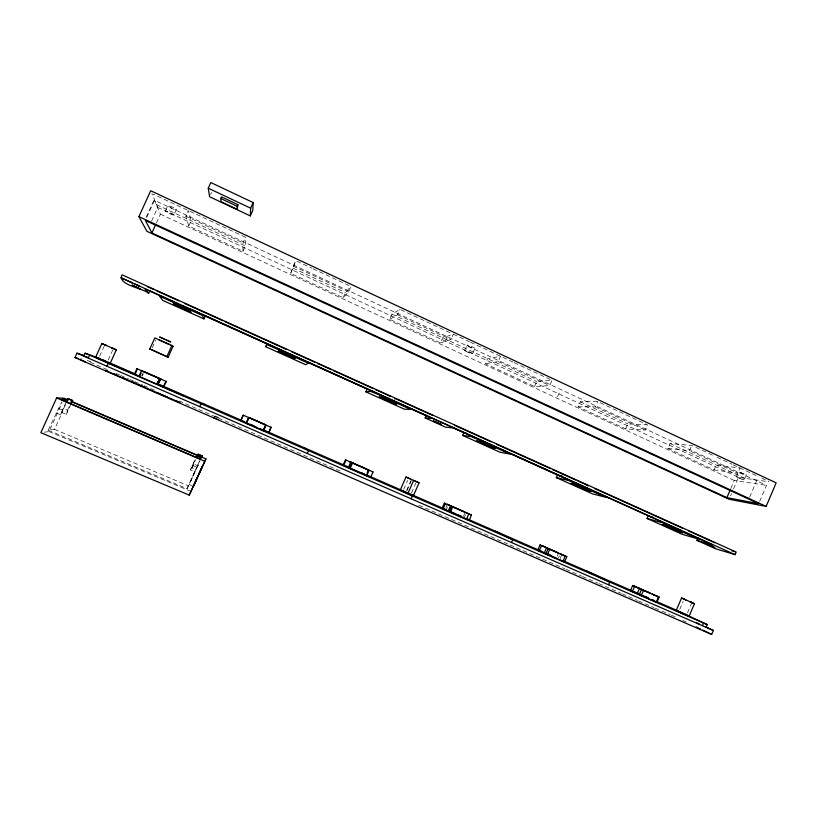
<?xml version="1.0" encoding="UTF-8"?>
<svg xmlns="http://www.w3.org/2000/svg" width="817" height="817" viewBox="0 0 817 817"><rect width="100%" height="100%" fill="white"/><g stroke="black" fill="none" stroke-linecap="round" stroke-linejoin="round"><path stroke-width="0.61" stroke-dasharray="4.08 3.06" d="M188.747 226.054L191.137 220.753L188.349 210.582L185.827 216.168L188.747 226.054L242.955 251.217L243.027 242.802L245.519 237.257L153.024 194.089M242.955 251.217L245.325 245.958L245.519 237.257M192.352 485.89L189.176 484.41L197.857 465.108L199.981 466.007M197.857 465.108L189.156 484.542M62.123 412.616L63.307 408.449L67.545 410.257L66.34 414.413L62.123 412.616L54.535 429.344L48.203 430.15L61.673 402.087M313.034 268.762L350.983 286.471L348.563 291.935L343.12 297.705L290.668 273.358L295.785 260.715L311.88 268.221M290.668 273.358L295.785 260.715M197.775 465.741L196.111 469.612L192.066 467.886L193.711 464.015L197.775 465.741L200.073 460.604M687.505 612.832L691.887 602.558M712.434 455.14L691.744 445.49L670.042 443.549L667.928 448.482L714.099 469.918L716.192 465.016L740.018 468.018L736.331 476.75L742.377 479.548L744.216 479.824L746.35 474.82L738.466 471.746L746.35 474.82M749.669 497.083L756.92 480.049M759.677 501.403L766.499 485.369L154.505 200.328L146.406 218.19M730.827 488.474L734.248 480.457L766.499 485.369M679.734 609.39L683.135 601.424M730.602 495.817L731.593 493.509M733.554 488.903L738.476 477.373L768.623 481.744M667.928 448.482L689.517 450.667L691.744 445.49M557.276 556.111L558.164 554.069M558.491 557.94L559.379 555.877M560.084 558.705L561.871 554.569M625.72 428.894L627.864 423.931L647.575 424.881L645.328 430.099L625.72 428.894L578.089 406.784L580.264 401.78L597.697 401.607L646.441 424.35M578.089 406.784L595.419 406.856L597.697 401.607M534.543 386.564L536.738 381.539L552.047 380.303L549.749 385.593L534.543 386.564L485.39 363.749L487.606 358.683L500.484 356.243L498.145 361.574L485.39 363.749M557.562 396.684L559.757 391.649M445.949 507.418L447.308 504.314M446.531 508.971L447.44 506.897M463.433 516.426L464.802 513.301M464.567 516.998L465.476 514.904M449.881 332.621L399.942 309.316L391.946 314.177L389.668 319.314L440.424 342.885L442.681 337.778L453.282 334.214L469.397 341.731M445.541 341.271L447.839 336.042M440.424 342.885L450.923 339.586L453.282 334.214M403.639 489.454L407.601 480.437M464.73 350.37L467.028 345.152M406.672 490.261L410.951 480.508M406.927 490.864L411.37 480.743M411.502 492.917L415.955 482.765M472.594 353.679L474.881 348.461M389.668 319.314L397.552 314.739L399.942 309.316M343.12 297.705L345.417 292.527L350.983 286.471M199.511 460.931L194.609 471.736L190.422 469.959L195.069 459.562M190.422 469.959L194.957 460.022M192.066 467.886L195.62 459.746M48.203 430.15L187.022 488.689L194.609 471.736M187.022 488.689L196.111 469.612M210.561 194.558L211.542 192.383M152.299 347.674L155.73 340.076M141.729 375.881L143.2 372.623M142.26 376.034L143.241 373.88M146.1 217.373L154.311 199.277M44.363 432.203L49.051 431.57L62.072 402.852M56.046 412.871L60.407 414.719L65.789 402.852M60.407 414.719L66.126 403.7M151.564 221.08L157.763 207.416L151.88 193.558M67.545 410.257L69.516 405.916M66.34 414.413L70.466 405.303M156.415 223.021L160.408 214.197L154.505 200.328M99.623 356.212L104.79 344.805M165.402 210.939L167.873 205.475M108.232 359.98L112.879 349.717M173.847 215.085A4.708 0.572 25.8 0 0 167.924 211.613A4.708 0.572 25.8 0 0 167.107 212.328A4.708 0.572 25.8 0 0 173.847 215.085L176.309 209.642A4.708 0.603 25.9 0 0 170.396 206.139A4.708 0.603 25.9 0 0 169.568 206.895A4.708 0.603 25.9 0 0 176.309 209.642M736.331 476.75L744.216 479.824M215.126 415.986L219.293 417.793M714.099 469.918L737.822 473.155L689.517 450.667M89.799 361.512L90.411 361.686L85.438 359.613M80.812 358.265L81.496 358.459M49.051 431.57L191.331 491.538M54.535 429.344L188.778 486.013M58.753 408.531L63.093 410.389M192.516 465.486L196.683 467.253M90.34 362.288L110.213 370.938M116.065 373.481L119.568 375.013M120.742 375.514L128.923 379.078M130.087 379.588L133.6 381.11M134.764 381.621L142.944 385.185M144.119 385.695L156.976 391.292M179.189 400.963L341.68 471.685M418.835 505.263L508.848 544.439M510.022 544.949L564.966 568.867M566.13 569.378L581.336 575.985M582.501 576.496L597.697 583.113M598.871 583.624L621.083 593.285M622.248 593.796L637.444 600.413M638.618 600.924L653.814 607.531M654.979 608.042L660.83 610.585M661.995 611.096L670.175 614.66M671.349 615.17L677.191 617.713M214.248 416.333L217.475 417.742M156.609 204.689L245.325 245.958M292.997 268.139L345.417 292.527M391.946 314.177L536.738 381.539M580.264 401.78L627.864 423.931M670.042 443.549L744.665 478.272M157.763 207.416L738.476 477.373M160.408 214.197L734.248 480.457M470.551 342.272L513.086 362.125M514.23 362.656L552.047 380.303M717.03 457.295L731.971 464.26M733.125 464.802L756.052 475.504M761.771 478.17L768.644 481.376M185.827 216.168L243.027 242.802M293.323 266.209L348.563 291.935M397.552 314.739L450.923 339.586M498.145 361.574L549.749 385.593M595.419 406.856L645.328 430.099M682.798 620.389L686.137 622.013M466.027 351.33A4.289 0.541 23.7 0 0 472.512 353.802A4.289 0.541 23.7 0 0 467.447 350.932A4.289 0.541 23.7 0 0 466.027 351.33M468.315 346.132A4.289 0.572 23.7 0 0 474.8 348.593A4.289 0.572 23.7 0 0 469.744 345.693A4.289 0.572 23.7 0 0 468.315 346.132"/><path stroke-width="1.23" d="M250.308 215.902L250.656 208.202L253.188 202.575L210.817 182.538L208.264 188.196L209.581 196.734L250.308 215.902L252.739 210.49L253.188 202.575M240.831 420.52L243.241 415.189L265.331 424.697L248.634 417.395L265.974 425.228L263.544 430.692L240.831 420.52L243.241 415.189M367.037 389.29L365.904 391.833L370.816 391.353L389.433 399.105L290.76 354.619L290.362 355.027L308.234 363.146L305.681 364.719L265.831 346.765L266.781 344.457L284.827 352.566L285.174 352.137L183.447 306.232L183.927 307.049L202.422 315.454L203.984 318.916L205.159 316.312M681.541 598.013L676.2 610.544L689.099 616.253L694.46 603.692L681.562 598.024L683.982 599.086M702.477 625.638L703.59 623.034M698.014 537.872L696.952 540.364L715.549 548.738L735.086 554.651L736.188 552.067L122.131 274.859C116.269 284.878 145.467 288.871 148.643 293.415L149.868 290.709M706.123 627.231L707.236 624.627L680.786 612.168M83.977 355.385L76.951 353.158L74.96 357.54L711.668 634.462L713.364 630.479L705.561 626.762M766.132 506.407L776.15 482.837L150.685 190.729L138.921 216.648L146.917 231.323L729.132 499.269L766.132 506.407L138.921 216.648M676.364 530.917L682.828 532.786L668.592 526.362L662.199 524.545L676.364 530.917L676.895 529.671L666.008 524.759M656.919 602.19L659.094 597.104L652.272 594.082L654.305 595.011M726.916 497.635L758.707 503.691L145.385 220.427L151.911 232.947L726.916 497.635L730.337 489.618M608.594 584.727L609.727 582.082L586.637 570.991M712.424 544.786L686.321 533.011L682.971 532.051L698.637 539.108L682.103 534.267L647.064 518.458L648.126 515.997L652.844 517.284M634.615 586.392L632.419 591.498L630.489 590.579L632.675 585.503L635.422 586.657M630.489 590.579L637.24 593.602L639.425 588.506L637.464 587.597M639.313 594.592L641.508 589.466L658.533 596.951L656.337 602.098L639.313 594.592L641.304 595.542L643.51 590.385L641.508 589.466M584.717 487.637L568.377 480.396L556.316 477.588L557.398 475.106L562.239 476.168M585.462 489.975L590.66 491.262L575.832 484.583L570.838 483.398L585.462 489.975L586.014 488.709L575.893 484.144M587.321 488.382L495.245 446.817L492.181 446.419L491.62 447.706L476.515 440.914L480.273 441.497L495.459 448.359L491.62 447.706M561.33 560.554L564.578 561.892L566.814 556.734L560.268 553.824L561.871 554.569M511.544 542.437L512.719 539.751L495.439 531.183M540.027 544.97L541.528 545.674L539.291 550.852L537.79 550.127L540.027 544.97L558.603 553.048L541.885 545.695L543.387 546.389M537.79 550.127L544.265 553.027L546.502 547.85L544.97 547.135M545.879 553.814L548.125 548.605L565.201 556.132L562.954 561.34L545.879 553.814L547.421 554.569L549.688 549.341L548.125 548.605M468.774 513.944L451.648 506.407L449.34 511.687L466.466 519.234L468.774 513.944L467.61 513.382M463.995 517.917L469.213 520.276L471.501 515.037L470.326 514.475M493.274 446.501L509.982 454.078L499.984 452.22L462.647 435.4L463.75 432.887L466.221 433.194M444.336 503.109L445.377 503.609L443.08 508.868L442.048 508.337L444.336 503.109L464.066 511.687L447.308 504.314L448.349 504.814M442.048 508.337L448.227 511.115L450.514 505.856L449.452 505.345M450.412 512.239L452.741 506.928L451.648 506.407M462.647 435.4L471.256 436.625L490.047 444.468L453.353 427.985L445.571 427.148L425.167 417.957L426.311 415.363M400.228 490.108L405.967 477.036L419.07 482.786L413.331 495.878L400.228 490.108L413.331 495.878M413.627 480.386L407.846 493.56L412.381 495.97L411.186 498.697M345.468 459.859L346.01 460.134L343.651 465.476L343.12 465.159L345.468 459.859L366.404 468.968L349.605 461.574L350.156 461.86M348.961 467.794L351.32 462.463L350.748 462.167L348.41 467.467L348.961 467.794L343.12 465.159M349.553 468.141L351.923 462.779L369.09 470.337L366.721 475.708L349.553 468.141L350.125 468.468L352.505 463.076L351.923 462.779M394.672 404.047L397.031 404.017L381.376 396.929L379.078 397.021L394.672 404.047L395.254 402.74L385.226 398.226M367.007 473.206L368.426 470L369.09 470.337M365.383 474.963L364.75 474.595L370.663 477.261L373.001 471.95L372.327 471.603M689.099 616.253L676.221 610.534M307.315 453.435L308.55 450.667L304.149 447.675M248.817 417.722L246.377 423.196L257.478 427.7M290.352 355.466L278.842 350.279L278.25 351.606L294.375 358.867L294.968 357.54L292.66 356.508M268.773 432.796L271.019 427.281L268.773 432.796L263.197 430.283L265.719 425.014L271.173 427.403M196.111 457.254L196.917 455.641L201.074 457.428L200.288 459.042L61.918 399.911L62.572 398.482L67.637 400.361L66.637 402.587M196.58 457.612L198.184 454.221L202.218 455.957L200.288 459.042M201.452 457.52L202.218 455.957M67.678 399.758L64.165 398.257L56.618 397.95L40.85 432.683L189.238 495.122L205.935 458.888L201.248 456.887M205.935 458.888L189.238 495.122M265.831 346.765L266.985 344.192M247.265 420.755L248.225 418.6M246.356 423.104L248.746 417.589M166.229 381.447L163.359 386.788L166.229 381.447L143.69 371.531L161.061 379.129M199.767 406.57L201.033 403.751L203.75 403.853M134.437 374.176L136.919 368.671L137.481 368.865L135.019 374.339L134.437 374.176L138.992 376.157M149.848 348.941L154.832 337.911L171.876 345.479L172.99 346.428L168.108 357.254L149.848 348.941L168.108 357.254M138.992 376.341L141.504 370.775L142.046 370.969M139.554 376.494L141.045 373.175M220.702 198.511L221.438 196.877L237.91 204.638L237.247 209.366L221.029 201.738L220.702 198.511L237.175 206.272L237.247 209.366M174.378 304.823L173.286 303.199L190.116 310.746L191.055 312.339L174.378 304.823L174.991 303.475M166.913 356.478L171.876 345.479M237.175 206.272L237.91 204.638M159.713 378.69L156.772 384.092L159.713 378.69L141.504 370.775M158.651 383.347L160.612 378.986L157.712 384.327L163.778 386.89M99.98 358.561L85.162 353.199L83.865 356.059L87.439 357.172M66.279 401.78L66.933 400.34L67.637 400.361M67.106 400.075L67.74 398.676L68.434 398.696L72.642 400.504L70.987 404.17M67.801 400.095L68.434 398.696M88.348 358.009L89.645 355.15M70.497 403.741L71.978 400.483L72.642 400.504M151.911 232.947L155.414 225.226M101.859 343.518L116.3 349.86L110.121 363.514L95.65 357.223L101.859 343.518L106.465 345.54L105.097 344.937M106.976 366.322L108.365 363.259L110.704 363.994L183.161 395.612L182.13 395.438M278.25 351.606L278.975 350.799L295.213 358.132M201.074 457.428L196.734 455.845M198.184 454.221L202.065 456.152M294.375 358.867L295.203 358.122M217.925 419.611L213.625 417.742M389.423 396.511L390.608 396.439L375.514 389.627M394.764 398.921L395.99 398.87M61.918 399.911L62.654 399.932M180.036 402.567L105.127 370.418L107.527 371.03M425.167 417.957L432.193 418.447L394.805 401.555L393.59 401.586L410.869 409.409L404.466 409.205L365.904 391.833M586.688 485.339L588.465 485.747L578.099 481.07M84.662 361.645L85.315 361.829L80.842 359.888M647.064 518.458L662.362 522.768L681.46 530.795L190.075 308.908M74.96 357.54L78.524 358.551M696.952 540.364L712.373 544.939M731.583 550.699L735.034 551.73M95.65 357.223L106.404 361.808M142.607 371.163L143.138 371.347L136.919 368.671M158.692 339.801L169.487 344.631M168.864 341.23L170.794 341.976L159.642 336.972L164.82 339.463M408.592 478.18L410.011 478.803M101.237 359.592L98.591 358.5L107.201 362.258L102.329 360.062M56.618 397.95L204.444 461.115M67.74 398.676L71.978 400.483M71.191 401.259L197.734 455.386M72.019 401.893L197.571 455.59M62.572 398.482L66.933 400.34M416.415 481.611L415.036 481.009M113.369 373.573L116.882 375.095M122.724 377.638L126.237 379.17M132.088 381.713L135.591 383.234M137.93 384.256L144.946 387.309M156.65 392.395L160.152 393.917M162.491 394.938L167.168 396.97M175.359 400.534L178.862 402.066M166.27 340.107L167.648 340.709M116.3 349.86L111.704 347.838M103.483 360.093L105.812 361.104M108.15 362.125L136.133 374.339M159.448 384.521L244.61 421.695M250.451 424.237L253.954 425.769M264.453 430.355L343.477 464.853M345.795 465.864L349.267 467.375M360.838 472.42L364.3 473.942M366.619 474.953L401.321 490.098M402.485 490.608L446.644 509.879M448.962 510.891L455.937 513.934M458.266 514.955L461.748 516.477M467.559 519.009L542.212 551.598M548.054 554.151L551.567 555.683M563.26 560.779L632.011 590.793M634.339 591.804L641.314 594.858M643.643 595.869L648.3 597.901M651.782 599.423L654.111 600.444M656.439 601.455L678.488 611.075M259.622 428.557L263.084 430.14M460.676 516.385L445.04 509.481L446.072 510.012M556.397 558.154L539.68 550.791L541.171 551.516M560.625 560.166L564.578 561.892M651.067 599.555L655.959 601.772M85.162 353.199L707.236 624.627M76.951 353.158L713.364 630.479M113.083 348.44L111.766 347.868M685.494 599.76L684.105 599.147L685.739 599.862M690.508 601.955L691.887 602.558L690.232 601.833M691.968 602.599L694.46 603.692M633.502 585.769L650.169 593.111L632.675 585.503M373.001 471.95L367.078 469.305L367.732 469.642M471.501 515.037L465.251 512.259L466.395 512.8M419.07 482.786L416.731 481.754M405.967 477.036L408.337 478.078M170.753 345.438L172.99 346.428M682.277 613.281C667.938 606.725 697.207 619.98 683.012 613.496M203.984 318.916L162.757 300.421L159.509 296.111L178.177 304.527L177.657 303.689L144.905 288.932L148.643 293.415M735.086 554.651L120.855 277.709L132.252 282.866L130.22 281.926M608.665 497.941L589.69 489.945L605.846 497.287L592.488 493.856L556.316 477.588M178.32 304.976L190.555 310.491M479.405 440.669L489.853 445.377M147.305 286.624L154.076 289.678M156.343 290.699L178.913 300.891M184.683 303.495L222.827 320.713M225.135 321.755L286.389 349.4M291.965 351.913L315.168 362.391M317.496 363.442L331.416 369.723M333.734 370.775L373.195 388.586M397.113 399.38L432.244 415.23M454.528 425.3L491.201 441.844M496.399 444.193L550.484 468.611M552.782 469.642L575.801 480.039M594.643 488.546L682.563 528.221M688.568 530.927L714.661 542.713M135.06 284.112L139.697 286.205L137.675 285.286M107.915 362.482L110.121 363.514M656.459 596.001L659.094 597.104M563.567 555.366L566.814 556.734M208.264 188.196L250.656 208.202M646.033 597.207L648.014 598.146L631.347 590.793L633.257 591.702M635.289 592.672L637.24 593.602M696.942 622.84L699.24 623.943M696.125 626.884L700.567 629.049M702.783 630.132L711.668 634.462M542.743 552.282L544.265 553.027M468.059 519.683L469.213 520.276M465.312 518.652L466.466 519.234M447.175 510.574L448.227 511.115M402.424 490.68L405.722 492.426M369.999 476.893L370.663 477.261M363.453 473.87L364.086 474.228L347.286 466.813L347.828 467.13M366.067 475.341L366.721 475.708M265.974 425.228L263.544 430.692M193.445 486.217L202.105 466.916L193.445 486.217M433.51 421L441.303 424.442L433.51 421M707.134 544.296L714.712 547.584L707.134 544.296M132.283 285.164L140.544 289.075L132.283 285.164"/></g></svg>
